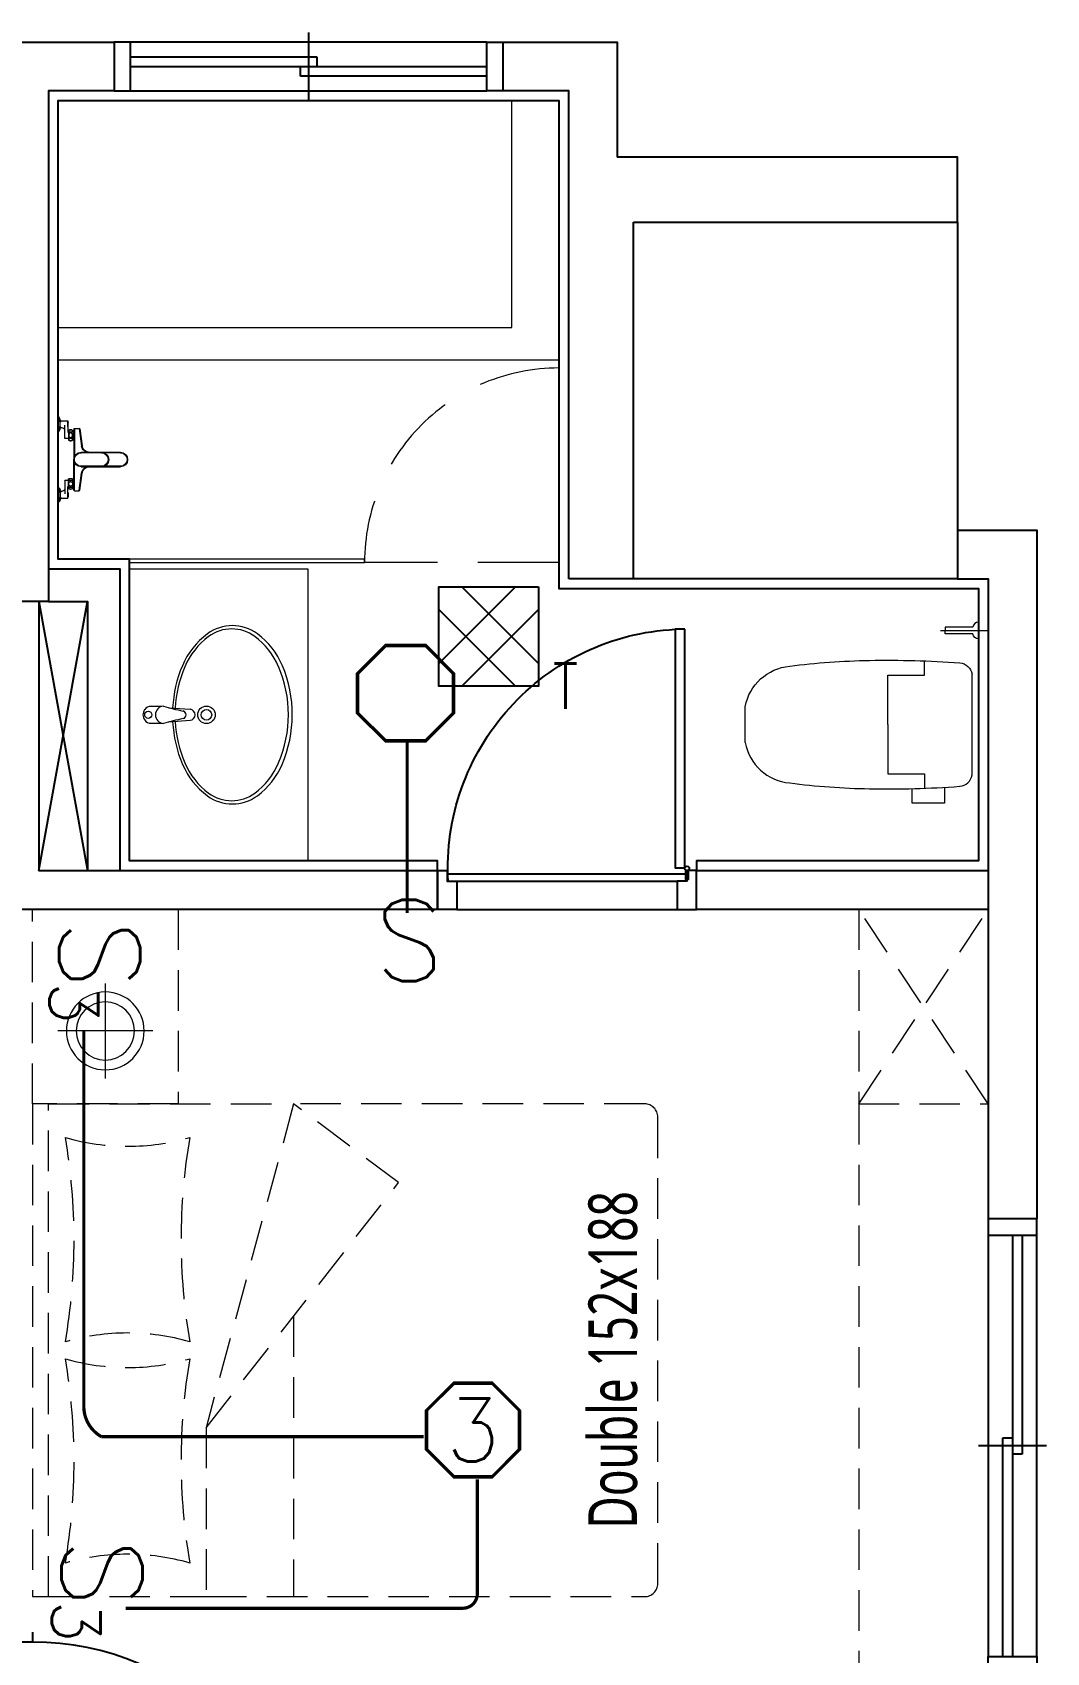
# Model space of a CAD drawing. Extents: x 489590 to 931630, y 16852 to 52972.
# Drawn here: x 500412.9 to 500725.9, y 52032 to 52531.8 of the extents above; entities that cross this region are included whole.
import ezdxf
from ezdxf.enums import TextEntityAlignment as Align

# ---------------------------------------------------------------- set-up
doc = ezdxf.new("R2010")
doc.units = 0
doc.header["$LTSCALE"] = 50
doc.linetypes.add('1', pattern=[0.375, 0.25, -0.125])
doc.linetypes.add('11', pattern=[0.15, 0.1, -0.05])
doc.layers.add('AM_9', color=253, linetype='Continuous', lineweight=0)
for name, color, linetype in [('COL', 1, 'Continuous'), ('DOOR', 5, 'Continuous'), ('E', 7, 'Continuous'), ('E1', 7, 'Continuous'), ('FINISH', 6, 'Continuous'), ('I-FLOR-PAVING', 251, 'Continuous'), ('L', 123, 'Continuous'), ('L-L', 7, 'Continuous'), ('OPEN', 5, 'Continuous'), ('P_管道', 30, 'Continuous'), ('TOIL', 5, 'Continuous'), ('WALL', 2, 'Continuous'), ('WALL2', 3, 'Continuous'), ('WALL5', 4, 'Continuous')]:
    doc.layers.add(name, color=color, linetype=linetype)
doc.layers.add('傢俱', color=7, linetype='Continuous', lineweight=5, true_color=0xb2b3b3)
doc.styles.add('SIMPLEX', font='SIMPLEX.shx', dxfattribs={"width": 0.7})
doc.styles.get("Standard").update_dxf_attribs({"font": 'txt.shx', "bigfont": 'chineset.shx'})
doc.styles.add('微軟正黑體', font='MSJH_0.TTF')

# ---------------------------------------------------------------- blocks, each defined once
blk = doc.blocks.new('A$C44145FE4')
at = {"layer": '傢俱', "color": 9, "linetype": '1', "true_color": 0xc7c8ca}
for p, q in [((5, 76), (0, 76)), ((0, 76), (0, -76)), ((5, 76), (79.87, 76)), ((5, -76), (5, 76)), ((80.6, 76), (53.6, -23.9)), ((113, 51.7), (80.6, 76)), ((188.95, 76), (80.6, 76)), ((193, -71.95), (193, 71.95)), ((53.6, -23.9), (113, 51.7)), ((80.6, 10.46), (80.6, -76)), ((53.6, -23.9), (53.6, -76)), ((0, -76), (5, -76)), ((5, -76), (53.6, -76)), ((53.6, -76), (188.95, -76))]:
    blk.add_line(p, q, dxfattribs=at)
for centre, radius, start, end in [((188.95, 71.95), 4.05, 0, 90), ((29.37, 132.54), 69.62, 253.9905, 286.0095), ((-172.23, 34.12), 185.1, 350.2018, 9.7982), ((230.97, 34.12), 185.1, 170.2018, 189.7982), ((29.37, -64.29), 69.62, 73.9905, 106.0095), ((29.37, 64.29), 69.62, 253.9905, 286.0095), ((-172.23, -34.12), 185.1, 350.2018, 9.7982), ((230.97, -34.12), 185.1, 170.2018, 189.7982), ((29.37, -132.54), 69.62, 73.9905, 106.0095), ((188.95, -71.95), 4.05, 270, 360)]:
    blk.add_arc(centre, radius, start, end, dxfattribs=at)
at = {"layer": '傢俱', "style": '微軟正黑體', "width": 0.7}
blk.add_text('Double 152x188', height=15, rotation=90, dxfattribs=at).set_placement((179.1, -55), align=Align.MIDDLE_LEFT)
blk = doc.blocks.new('A$C2DCC066E')
at = {"layer": '傢俱'}
for p, q in [((14.66, 29.31), (14.66, 14.66)), ((0, 14.66), (14.66, 14.66)), ((14.66, 14.66), (14.66, 0)), ((14.66, 14.66), (29.31, 14.66))]:
    blk.add_line(p, q, dxfattribs=at)
for radius in [12, 8.99]:
    blk.add_circle((14.66, 14.66), radius, dxfattribs=at)
blk = doc.blocks.new('A$C4F092ED8')
at = {"layer": '傢俱', "color": 9, "linetype": '1', "true_color": 0xc7c8ca}
for p, q in [((1044.5, 563), (1084.5, 623)), ((1084.5, 563), (1044.5, 623)), ((1044.5, 563), (1044.5, 370))]:
    blk.add_line(p, q, dxfattribs=at)
for points in [[(789.5, 623), (834.5, 623), (834.5, 563), (789.5, 563)], [(1084.5, 563), (1084.5, 623), (1044.5, 623), (1044.5, 563)]]:
    blk.add_lwpolyline(points, close=True, dxfattribs=at)
at = {"layer": '傢俱', "color": 9, "linetype": '1', "true_color": 0xc7c8ca, "xscale": -1}
blk.add_blockref('A$C2DCC066E', (826.66, 570.85), dxfattribs=at)
at = {"layer": '傢俱', "color": 9, "linetype": '1', "true_color": 0xc7c8ca}
blk.add_blockref('A$C44145FE4', (789.5, 487), dxfattribs=at)
blk = doc.blocks.new('$PDS00100RS06Y008C00008C10')
at = {"color": 0, "linetype": 'Continuous'}
for p, q in [((42, 89), (39, 89)), ((39, 89), (39, 5)), ((42, 5), (42, 89)), ((-45, 5), (-42, 5)), ((-42, 5), (-42, -5)), ((39, 5), (42, 5)), ((45, 5), (42, 5)), ((42, 5), (42, -5)), ((-42, -5), (-45, -5)), ((42, -5), (45, -5))]:
    blk.add_line(p, q, dxfattribs=at)
blk.add_arc((42, 5), 84, 90, 180, dxfattribs=at)
blk = doc.blocks.new('A$C3F5447A1')
at = {"layer": 'TOIL', "color": 9, "lineweight": 5, "true_color": 0xc7c8ca}
for p, q in [((117.87, 44.14), (118.37, 50.64)), ((122.26, 44.14), (121.76, 50.64)), ((117.46, 41.91), (117.46, 38.58)), ((122.66, 38.58), (122.66, 41.91))]:
    blk.add_line(p, q, dxfattribs=at)
blk.add_lwpolyline([(165.07, 32.01), (75.06, 32.01), (75.06, 87.01), (165.07, 87.01)], close=True, dxfattribs=at)
for centre, radius in [((120.06, 55.71), 2.7), ((120.06, 55.71), 1.63), ((120.06, 37.75), 1.1)]:
    blk.add_circle(centre, radius, dxfattribs=at)
for centre, radius, start, end in [((120.06, 43.21), 39, 66.9176, 112.8599), ((120.06, 43.01), 38, 67.0396, 113.0752), ((114.02, 57.48), 23.5, 112.7936, 143.6201), ((114.02, 57.28), 22.5, 112.9604, 143.6197), ((126.11, 57.28), 22.5, 36.3803, 67.0396), ((126.11, 57.48), 23.5, 36.4435, 66.8372), ((105.56, 63.71), 13, 143.6202, 216.3798), ((105.56, 63.51), 12, 143.6197, 216.3803), ((134.56, 63.51), 12, 323.6197, 36.3803), ((134.57, 63.71), 13, 323.6199, 36.4951), ((114.02, 69.94), 23.5, 216.3801, 247.2064), ((114.02, 69.74), 22.5, 216.3803, 247.0396), ((126.11, 69.74), 22.5, 292.9604, 323.6197), ((126.11, 69.94), 23.5, 293.1628, 323.6199), ((120.06, 50.51), 1.7, 4.4373, 175.5627), ((120.06, 84.21), 39, 247.1401, 266.8443), ((120.06, 84.01), 38, 247.0396, 266.8436), ((60, 60), 60, 342.9592, 348.9498), ((120.06, 48.27), 1.2, 11.0502, 168.9498), ((180.13, 60), 60, 191.0502, 197.0409), ((120.06, 84.01), 38, 273.1564, 292.9604), ((120.06, 84.21), 39, 273.1556, 293.0824), ((120.06, 42.68), 2.71, 185.6653, 354.3326), ((119.86, 38.61), 2.4, 180.7589, 234.7016), ((120.07, 38.86), 2.73, 234.1615, 305.5392), ((120.27, 38.61), 2.4, 305.2984, 359.2411)]:
    blk.add_arc(centre, radius, start, end, dxfattribs=at)
blk = doc.blocks.new('A$C4EFA0F76')
at = {"layer": 'TOIL', "color": 9, "lineweight": 5, "true_color": 0xc7c8ca}
for p, q in [((0, 19.3), (0, -29.4)), ((2, 19.11), (2, -11.98)), ((72, 9.08), (72, -1.95)), ((11.7, -25.44), (-2.74, -25.44))]:
    blk.add_line(p, q, dxfattribs=at)
for points in [[(10.51, 22.9), (10.51, 27.81), (20.5, 27.81), (20.5, 23.31)], [(27.98, 3.56), (27.98, 18.78), (16.71, 18.78), (16.71, 23.2)], [(27.98, 3.56), (27.98, -11.65), (16.71, -11.65), (16.71, -16.07)]]:
    blk.add_lwpolyline(points, dxfattribs=at)
for points in [[(72, 9.08, 0.3374), (58.28, 21.58, 0.027493), (33.67, 23.36, 0.022437), (5.79, 22.6, 0.348898), (2, 19.11)], [(72, -1.95, -0.3374), (58.28, -14.45, -0.027493), (33.67, -16.24, -0.022437), (5.79, -15.47, -0.348898), (2, -11.98)], [(0, -22.85, -0.370325), (1.75, -24.39), (10.31, -24.39), (10.31, -25.44)], [(0, -28.02, 0.370325), (1.75, -26.48), (10.31, -26.48), (10.31, -25.44)]]:
    blk.add_lwpolyline(points, format="xyb", dxfattribs=at)
blk = doc.blocks.new('A$C0A852886')
at = {"color": 9, "true_color": 0xc7c8ca}
for points in [[(74.77, 151.09), (74.77, 148.09), (78.07, 148.09), (78.07, 145.09), (86.77, 145.09), (86.77, 151.09)], [(0.39, 74.77), (0.39, 77.77), (73.98, 77.77), (73.98, 74.77)], [(74.77, 71.09), (74.77, 74.09), (78.07, 74.09), (78.07, 77.09), (86.77, 77.09), (86.77, 71.09)]]:
    blk.add_lwpolyline(points, close=True, dxfattribs=at)
blk.add_lwpolyline([(77.56, 74.2), (77.56, 74.48), (74.64, 74.48, 3.143413), (74.64, 73.7), (77.56, 73.7), (77.56, 73.98), (74.76, 73.98, 0.08392), (74.76, 74.2), (77.56, 74.2)], format="xyb", dxfattribs=at)
at = {"layer": 'I-FLOR-PAVING', "color": 9, "true_color": 0xc7c8ca}
for p, q in [((75.77, 148.09), (75.77, 74.09)), ((78.07, 145.09), (78.07, 77.09)), ((86.77, 145.09), (86.77, 77.09))]:
    blk.add_line(p, q, dxfattribs=at)
blk.add_arc((74.09, 74.09), 73.79, 86.9121, 177.1453, dxfattribs=at)
blk = doc.blocks.new('A$C34866B9E')
at = {"color": 9, "true_color": 0xc7c8ca}
for p, q in [((0, 9), (0, 5.9)), ((0, 9), (64, 9)), ((43.8, 0), (42.3, 0)), ((64, 9), (64, 5.9))]:
    blk.add_line(p, q, dxfattribs=at)
for centre, radius, start, end in [((1.5, 5.9), 1.5, 180, 245.2613), ((21.8, 50), 50, 245.2613, 268.1216), ((42.2, 50), 50, 271.8784, 294.7387), ((62.5, 5.9), 1.5, 294.7387, 0)]:
    blk.add_arc(centre, radius, start, end, dxfattribs=at)
at = {"layer": 'AM_9', "color": 9, "true_color": 0xc7c8ca}
blk.add_line((20.2, 0), (42.3, 0), dxfattribs=at)
blk = doc.blocks.new('A$C465A4D64')
at = {"layer": 'TOIL', "color": 9, "linetype": 'ByBlock', "lineweight": 5, "true_color": 0xc7c8ca}
for p, q in [((-12.95, 0), (12.95, 0)), ((-11.9, -0.61), (-11.9, -2.88)), ((-9.94, -0.57), (-11.86, -0.57)), ((-11.86, -2.92), (-8.34, -2.92)), ((-10.06, -0.57), (-11.74, -0.57)), ((-10.2, -2.92), (-11.6, -2.92)), ((-11.6, -2.92), (-11.6, -2.92)), ((-10.28, -3), (-11.52, -3)), ((-11.42, -3.02), (-11.42, -3)), ((-10.98, -3.08), (-11.36, -3.08)), ((-10.98, -3), (-10.98, -3.08)), ((-10.82, -3), (-10.82, -3.08)), ((-10.44, -3.08), (-10.82, -3.08)), ((-6.54, -1.96), (-10.63, -1.96)), ((-10.38, -3.02), (-10.38, -3)), ((-10.2, -2.92), (-10.2, -2.92)), ((-9.62, -4.96), (-0.83, -4.96)), ((-9.62, -4.96), (-9.62, -6.46)), ((-9.46, -4.8), (0, -4.8)), ((-9, -3.16), (-6, -3.16)), ((-9, -4.46), (-7.5, -4.46)), ((-9, -4.46), (-6, -4.46)), ((-8.54, -3.16), (-8.54, -2.92)), ((-8.53, -4.63), (-7.5, -4.63)), ((-8.53, -4.63), (-8.53, -4.8)), ((-6.47, -4.8), (-8.53, -4.8)), ((-8.4, -4.46), (-8.4, -4.63)), ((-8.4, -4.8), (-6.6, -4.8)), ((-8.4, -4.8), (-6.6, -4.8)), ((-6, -4.46), (-7.5, -4.46)), ((-6.47, -4.63), (-7.5, -4.63)), ((-6.6, -4.46), (-6.6, -4.63)), ((-6.47, -4.63), (-6.47, -4.8)), ((-6.46, -3.16), (-6.46, -2.04)), ((9.47, -4.8), (0, -4.8)), ((9.62, -4.96), (0.83, -4.96)), ((9, -3.16), (6, -3.16)), ((6, -4.46), (7.5, -4.46)), ((9, -4.46), (6, -4.46)), ((6.2, -3.16), (8.8, -3.16)), ((6.46, -3.16), (6.46, -2.04)), ((6.47, -4.63), (6.47, -4.8)), ((6.47, -4.63), (7.5, -4.63)), ((6.47, -4.8), (8.53, -4.8)), ((6.54, -1.96), (10.63, -1.96)), ((6.6, -4.46), (6.6, -4.63)), ((8.4, -4.8), (6.6, -4.8)), ((9, -4.46), (7.5, -4.46)), ((8.53, -4.63), (7.5, -4.63)), ((11.86, -2.92), (8.34, -2.92)), ((8.4, -4.46), (8.4, -4.63)), ((8.53, -4.63), (8.53, -4.8)), ((8.54, -3.16), (8.54, -2.92)), ((9.62, -4.96), (9.62, -6.46)), ((9.94, -0.57), (11.86, -0.57)), ((10.06, -0.57), (11.74, -0.57)), ((10.2, -2.92), (11.6, -2.92)), ((10.2, -2.92), (10.2, -2.92)), ((10.28, -3), (11.52, -3)), ((10.38, -3.02), (10.38, -3)), ((10.44, -3.08), (10.82, -3.08)), ((10.82, -3), (10.82, -3.08)), ((10.98, -3), (10.98, -3.08)), ((10.98, -3.08), (11.36, -3.08)), ((11.42, -3.02), (11.42, -3)), ((11.6, -2.92), (11.6, -2.92)), ((11.9, -0.61), (11.9, -2.88)), ((-9.6, -6.44), (-4.17, -7.2)), ((-9.48, -6.6), (-4.18, -7.34)), ((-4.19, -7.36), (-4.19, -7.2)), ((-2.25, -7.05), (-2.25, -15.55)), ((-2.09, -7.05), (-2.25, -7.05)), ((-2.09, -13.3), (-2.09, -7.05)), ((2.09, -13.3), (2.09, -7.05)), ((2.09, -7.05), (2.25, -7.05)), ((2.25, -7.05), (2.25, -15.55)), ((9.6, -6.44), (4.17, -7.2)), ((9.48, -6.6), (4.18, -7.34)), ((4.19, -7.36), (4.19, -7.2)), ((-2.09, -19.15), (-2.09, -14.13)), ((2.09, -19.15), (2.09, -14.13)), ((-2.09, -19.15), (-2.25, -19.15)), ((2.09, -19.15), (2.25, -19.15))]:
    blk.add_line(p, q, dxfattribs=at)
for points in [[(-2.25, -7.05), (-2.25, -19.15)], [(2.25, -7.05), (2.25, -19.15)]]:
    blk.add_lwpolyline(points, dxfattribs=at)
for centre, radius, start, end in [((-11.86, -0.61), 0.04, 90, 180), ((-11.86, -2.88), 0.04, 180, 270), ((-11.52, -2.92), 0.08, 180, 270), ((-11.36, -3.02), 0.056, 180, 270), ((-10.44, -3.02), 0.056, 270, 0), ((-10.28, -2.92), 0.08, 270, 0), ((-9.94, -0.61), 0.04, 3.8565, 90), ((-6.7, -0.4), 3.2, 183.7671, 209.1252), ((-9.46, -4.96), 0.16, 90, 180), ((-8.04, -3.81), 1.16, 145.7945, 214.2055), ((-6.54, -2.04), 0.08, 0, 90), ((-6.96, -3.81), 1.16, 325.7945, 34.2055), ((0, -7.05), 2.25, 90, 180), ((0, -7.05), 2.09, 90, 180), ((0, -7.05), 2.25, 0, 90), ((0, -7.05), 2.09, 0, 90), ((6.96, -3.81), 1.16, 145.7945, 214.2055), ((6.54, -2.04), 0.08, 90, 180), ((8.04, -3.81), 1.16, 325.7945, 34.2055), ((9.47, -4.96), 0.16, 0, 90), ((6.7, -0.4), 3.2, 330.8748, 356.2329), ((9.94, -0.61), 0.04, 90, 176.1435), ((10.28, -2.92), 0.08, 180, 270), ((10.44, -3.02), 0.056, 180, 270), ((11.36, -3.02), 0.056, 270, 0), ((11.52, -2.92), 0.08, 270, 0), ((11.86, -0.61), 0.04, 0, 90), ((11.86, -2.88), 0.04, 270, 0), ((-9.44, -6.42), 0.19, 193.733, 256.587), ((-4.5, -9.59), 2.27, 7.4199, 82.0158), ((-4.5, -9.59), 2.41, 20.9953, 82.0158), ((4.5, -9.59), 2.41, 97.9842, 159.0047), ((4.5, -9.59), 2.27, 97.9842, 172.5801), ((9.44, -6.42), 0.19, 283.413, 346.267), ((0, -13.3), 2.25, 180, 270), ((0, -13.3), 2.09, 180, 270), ((0, -13.3), 2.25, 270, 0), ((0, -13.3), 2.09, 270, 0), ((0, -19.15), 2.25, 180, 270), ((0, -19.15), 2.09, 180, 270), ((0, -19.15), 2.25, 270, 0), ((0, -19.15), 2.09, 270, 0)]:
    blk.add_arc(centre, radius, start, end, dxfattribs=at)
for points in [[(-8.84, -3.24), (-8.86, -3.24), (-8.87, -3.24), (-8.9, -3.25), (-8.92, -3.25), (-8.95, -3.26), (-8.96, -3.27), (-8.99, -3.29), (-9, -3.3), (-9.03, -3.32), (-9.04, -3.34), (-9.06, -3.36), (-9.07, -3.37), (-9.09, -3.41), (-9.1, -3.43), (-9.13, -3.48), (-9.14, -3.5), (-9.15, -3.55), (-9.16, -3.57), (-9.17, -3.62), (-9.18, -3.65), (-9.18, -3.69), (-9.19, -3.72), (-9.19, -3.76), (-9.19, -3.79), (-9.19, -3.83), (-9.19, -3.86), (-9.19, -3.9), (-9.18, -3.93), (-9.18, -3.97), (-9.17, -4), (-9.16, -4.05), (-9.15, -4.07), (-9.14, -4.12), (-9.13, -4.14), (-9.1, -4.19), (-9.09, -4.21), (-9.07, -4.25), (-9.06, -4.26), (-9.04, -4.28), (-9.03, -4.3), (-9, -4.32), (-8.99, -4.33), (-8.96, -4.35), (-8.95, -4.35), (-8.92, -4.37), (-8.9, -4.37), (-8.87, -4.38), (-8.86, -4.38), (-8.83, -4.38), (-8.81, -4.38), (-8.78, -4.37), (-8.77, -4.37), (-8.74, -4.35), (-8.72, -4.35), (-8.7, -4.33), (-8.68, -4.32), (-8.66, -4.3), (-8.65, -4.28), (-8.63, -4.26), (-8.62, -4.25), (-8.59, -4.21), (-8.58, -4.19), (-8.56, -4.14), (-8.55, -4.12), (-8.53, -4.07), (-8.52, -4.05), (-8.51, -4), (-8.51, -3.97), (-8.5, -3.93), (-8.5, -3.9), (-8.49, -3.86), (-8.49, -3.83), (-8.49, -3.79), (-8.49, -3.76), (-8.5, -3.72), (-8.5, -3.69), (-8.51, -3.65), (-8.51, -3.62), (-8.52, -3.57), (-8.53, -3.55), (-8.55, -3.5), (-8.56, -3.48), (-8.58, -3.43), (-8.59, -3.41), (-8.62, -3.37), (-8.63, -3.36), (-8.65, -3.34), (-8.66, -3.32), (-8.68, -3.3), (-8.7, -3.29), (-8.72, -3.27), (-8.74, -3.26), (-8.77, -3.25), (-8.78, -3.25), (-8.81, -3.24), (-8.83, -3.24), (-8.84, -3.24)], [(-7.5, -3.24), (-7.53, -3.24), (-7.56, -3.24), (-7.62, -3.25), (-7.65, -3.25), (-7.71, -3.26), (-7.74, -3.27), (-7.79, -3.29), (-7.82, -3.3), (-7.87, -3.32), (-7.89, -3.34), (-7.93, -3.36), (-7.95, -3.37), (-8, -3.41), (-8.02, -3.43), (-8.07, -3.48), (-8.09, -3.5), (-8.12, -3.55), (-8.14, -3.57), (-8.16, -3.62), (-8.17, -3.65), (-8.18, -3.69), (-8.19, -3.72), (-8.2, -3.76), (-8.2, -3.79), (-8.2, -3.83), (-8.2, -3.86), (-8.19, -3.9), (-8.18, -3.93), (-8.17, -3.97), (-8.16, -4), (-8.14, -4.05), (-8.12, -4.07), (-8.09, -4.12), (-8.07, -4.14), (-8.02, -4.19), (-8, -4.21), (-7.95, -4.25), (-7.93, -4.26), (-7.89, -4.28), (-7.87, -4.3), (-7.82, -4.32), (-7.79, -4.33), (-7.74, -4.35), (-7.71, -4.35), (-7.65, -4.37), (-7.62, -4.37), (-7.56, -4.38), (-7.53, -4.38), (-7.47, -4.38), (-7.44, -4.38), (-7.38, -4.37), (-7.35, -4.37), (-7.29, -4.35), (-7.26, -4.35), (-7.21, -4.33), (-7.18, -4.32), (-7.13, -4.3), (-7.11, -4.28), (-7.07, -4.26), (-7.05, -4.25), (-7, -4.21), (-6.98, -4.19), (-6.93, -4.14), (-6.91, -4.12), (-6.88, -4.07), (-6.86, -4.05), (-6.84, -4), (-6.83, -3.97), (-6.82, -3.93), (-6.81, -3.9), (-6.8, -3.86), (-6.8, -3.83), (-6.8, -3.79), (-6.8, -3.76), (-6.81, -3.72), (-6.82, -3.69), (-6.83, -3.65), (-6.84, -3.62), (-6.86, -3.57), (-6.88, -3.55), (-6.91, -3.5), (-6.93, -3.48), (-6.98, -3.43), (-7, -3.41), (-7.05, -3.37), (-7.07, -3.36), (-7.11, -3.34), (-7.13, -3.32), (-7.18, -3.3), (-7.21, -3.29), (-7.26, -3.27), (-7.29, -3.26), (-7.35, -3.25), (-7.38, -3.25), (-7.44, -3.24), (-7.47, -3.24), (-7.5, -3.24)], [(-6.16, -3.24), (-6.17, -3.24), (-6.19, -3.24), (-6.22, -3.25), (-6.23, -3.25), (-6.26, -3.26), (-6.28, -3.27), (-6.3, -3.29), (-6.32, -3.3), (-6.34, -3.32), (-6.35, -3.34), (-6.37, -3.36), (-6.38, -3.37), (-6.41, -3.41), (-6.42, -3.43), (-6.44, -3.48), (-6.45, -3.5), (-6.47, -3.55), (-6.48, -3.57), (-6.49, -3.62), (-6.49, -3.65), (-6.5, -3.69), (-6.5, -3.72), (-6.51, -3.76), (-6.51, -3.79), (-6.51, -3.83), (-6.51, -3.86), (-6.5, -3.9), (-6.5, -3.93), (-6.49, -3.97), (-6.49, -4), (-6.48, -4.05), (-6.47, -4.07), (-6.45, -4.12), (-6.44, -4.14), (-6.42, -4.19), (-6.41, -4.21), (-6.38, -4.25), (-6.37, -4.26), (-6.35, -4.28), (-6.34, -4.3), (-6.32, -4.32), (-6.3, -4.33), (-6.28, -4.35), (-6.26, -4.35), (-6.23, -4.37), (-6.22, -4.37), (-6.19, -4.38), (-6.17, -4.38), (-6.14, -4.38), (-6.13, -4.38), (-6.1, -4.37), (-6.08, -4.37), (-6.05, -4.35), (-6.04, -4.35), (-6.01, -4.33), (-6, -4.32), (-5.97, -4.3), (-5.96, -4.28), (-5.94, -4.26), (-5.93, -4.25), (-5.91, -4.21), (-5.9, -4.19), (-5.87, -4.14), (-5.86, -4.12), (-5.85, -4.07), (-5.84, -4.05), (-5.83, -4), (-5.82, -3.97), (-5.82, -3.93), (-5.81, -3.9), (-5.81, -3.86), (-5.81, -3.83), (-5.81, -3.79), (-5.81, -3.76), (-5.81, -3.72), (-5.82, -3.69), (-5.82, -3.65), (-5.83, -3.62), (-5.84, -3.57), (-5.85, -3.55), (-5.86, -3.5), (-5.87, -3.48), (-5.9, -3.43), (-5.91, -3.41), (-5.93, -3.37), (-5.94, -3.36), (-5.96, -3.34), (-5.97, -3.32), (-6, -3.3), (-6.01, -3.29), (-6.04, -3.27), (-6.05, -3.26), (-6.08, -3.25), (-6.1, -3.25), (-6.13, -3.24), (-6.14, -3.24), (-6.16, -3.24)], [(6.16, -3.24), (6.17, -3.24), (6.19, -3.24), (6.22, -3.25), (6.23, -3.25), (6.26, -3.26), (6.28, -3.27), (6.3, -3.29), (6.32, -3.3), (6.34, -3.32), (6.35, -3.34), (6.37, -3.36), (6.38, -3.37), (6.41, -3.41), (6.42, -3.43), (6.44, -3.48), (6.45, -3.5), (6.47, -3.55), (6.48, -3.57), (6.49, -3.62), (6.49, -3.65), (6.5, -3.69), (6.5, -3.72), (6.51, -3.76), (6.51, -3.79), (6.51, -3.83), (6.51, -3.86), (6.5, -3.9), (6.5, -3.93), (6.49, -3.97), (6.49, -4), (6.48, -4.05), (6.47, -4.07), (6.45, -4.12), (6.44, -4.14), (6.42, -4.19), (6.41, -4.21), (6.38, -4.25), (6.37, -4.26), (6.35, -4.28), (6.34, -4.3), (6.32, -4.32), (6.3, -4.33), (6.28, -4.35), (6.26, -4.35), (6.23, -4.37), (6.22, -4.37), (6.19, -4.38), (6.17, -4.38), (6.14, -4.38), (6.13, -4.38), (6.1, -4.37), (6.08, -4.37), (6.05, -4.35), (6.04, -4.35), (6.01, -4.33), (6, -4.32), (5.97, -4.3), (5.96, -4.28), (5.94, -4.26), (5.93, -4.25), (5.91, -4.21), (5.9, -4.19), (5.87, -4.14), (5.86, -4.12), (5.85, -4.07), (5.84, -4.05), (5.83, -4), (5.82, -3.97), (5.82, -3.93), (5.81, -3.9), (5.81, -3.86), (5.81, -3.83), (5.81, -3.79), (5.81, -3.76), (5.81, -3.72), (5.82, -3.69), (5.82, -3.65), (5.83, -3.62), (5.84, -3.57), (5.85, -3.55), (5.86, -3.5), (5.87, -3.48), (5.9, -3.43), (5.91, -3.41), (5.93, -3.37), (5.94, -3.36), (5.96, -3.34), (5.97, -3.32), (6, -3.3), (6.01, -3.29), (6.04, -3.27), (6.05, -3.26), (6.08, -3.25), (6.1, -3.25), (6.13, -3.24), (6.14, -3.24), (6.16, -3.24)], [(7.5, -3.24), (7.53, -3.24), (7.56, -3.24), (7.62, -3.25), (7.65, -3.25), (7.71, -3.26), (7.74, -3.27), (7.79, -3.29), (7.82, -3.3), (7.87, -3.32), (7.89, -3.34), (7.93, -3.36), (7.95, -3.37), (8, -3.41), (8.02, -3.43), (8.07, -3.48), (8.09, -3.5), (8.12, -3.55), (8.14, -3.57), (8.16, -3.62), (8.17, -3.65), (8.18, -3.69), (8.19, -3.72), (8.2, -3.76), (8.2, -3.79), (8.2, -3.83), (8.2, -3.86), (8.19, -3.9), (8.18, -3.93), (8.17, -3.97), (8.16, -4), (8.14, -4.05), (8.12, -4.07), (8.09, -4.12), (8.07, -4.14), (8.02, -4.19), (8, -4.21), (7.95, -4.25), (7.93, -4.26), (7.89, -4.28), (7.87, -4.3), (7.82, -4.32), (7.79, -4.33), (7.74, -4.35), (7.71, -4.35), (7.65, -4.37), (7.62, -4.37), (7.56, -4.38), (7.53, -4.38), (7.47, -4.38), (7.44, -4.38), (7.38, -4.37), (7.35, -4.37), (7.29, -4.35), (7.26, -4.35), (7.21, -4.33), (7.18, -4.32), (7.13, -4.3), (7.11, -4.28), (7.07, -4.26), (7.05, -4.25), (7, -4.21), (6.98, -4.19), (6.93, -4.14), (6.91, -4.12), (6.88, -4.07), (6.86, -4.05), (6.84, -4), (6.83, -3.97), (6.82, -3.93), (6.81, -3.9), (6.8, -3.86), (6.8, -3.83), (6.8, -3.79), (6.8, -3.76), (6.81, -3.72), (6.82, -3.69), (6.83, -3.65), (6.84, -3.62), (6.86, -3.57), (6.88, -3.55), (6.91, -3.5), (6.93, -3.48), (6.98, -3.43), (7, -3.41), (7.05, -3.37), (7.07, -3.36), (7.11, -3.34), (7.13, -3.32), (7.18, -3.3), (7.21, -3.29), (7.26, -3.27), (7.29, -3.26), (7.35, -3.25), (7.38, -3.25), (7.44, -3.24), (7.47, -3.24), (7.5, -3.24)], [(8.84, -3.24), (8.86, -3.24), (8.87, -3.24), (8.9, -3.25), (8.92, -3.25), (8.95, -3.26), (8.96, -3.27), (8.99, -3.29), (9, -3.3), (9.03, -3.32), (9.04, -3.34), (9.06, -3.36), (9.07, -3.37), (9.09, -3.41), (9.1, -3.43), (9.13, -3.48), (9.14, -3.5), (9.15, -3.55), (9.16, -3.57), (9.17, -3.62), (9.18, -3.65), (9.18, -3.69), (9.19, -3.72), (9.19, -3.76), (9.19, -3.79), (9.19, -3.83), (9.19, -3.86), (9.19, -3.9), (9.18, -3.93), (9.18, -3.97), (9.17, -4), (9.16, -4.05), (9.15, -4.07), (9.14, -4.12), (9.13, -4.14), (9.1, -4.19), (9.09, -4.21), (9.07, -4.25), (9.06, -4.26), (9.04, -4.28), (9.03, -4.3), (9, -4.32), (8.99, -4.33), (8.96, -4.35), (8.95, -4.35), (8.92, -4.37), (8.9, -4.37), (8.87, -4.38), (8.86, -4.38), (8.83, -4.38), (8.81, -4.38), (8.78, -4.37), (8.77, -4.37), (8.74, -4.35), (8.72, -4.35), (8.7, -4.33), (8.68, -4.32), (8.66, -4.3), (8.65, -4.28), (8.63, -4.26), (8.62, -4.25), (8.59, -4.21), (8.58, -4.19), (8.56, -4.14), (8.55, -4.12), (8.53, -4.07), (8.52, -4.05), (8.51, -4), (8.51, -3.97), (8.5, -3.93), (8.5, -3.9), (8.49, -3.86), (8.49, -3.83), (8.49, -3.79), (8.49, -3.76), (8.5, -3.72), (8.5, -3.69), (8.51, -3.65), (8.51, -3.62), (8.52, -3.57), (8.53, -3.55), (8.55, -3.5), (8.56, -3.48), (8.58, -3.43), (8.59, -3.41), (8.62, -3.37), (8.63, -3.36), (8.65, -3.34), (8.66, -3.32), (8.68, -3.3), (8.7, -3.29), (8.72, -3.27), (8.74, -3.26), (8.77, -3.25), (8.78, -3.25), (8.81, -3.24), (8.83, -3.24), (8.84, -3.24)]]:
    blk.add_open_spline(points, degree=3, knots=[0, 0, 0, 0, 0.844515, 0.844515, 1.689029, 1.689029, 2.533544, 2.533544, 3.378059, 3.378059, 4.052867, 4.052867, 4.727674, 4.727674, 5.669803, 5.669803, 6.611932, 6.611932, 7.348167, 7.348167, 8.084401, 8.084401, 8.749372, 8.749372, 9.414342, 9.414342, 10.079313, 10.079313, 10.744283, 10.744283, 11.480518, 11.480518, 12.216752, 12.216752, 13.158881, 13.158881, 14.10101, 14.10101, 14.775818, 14.775818, 15.450626, 15.450626, 16.29514, 16.29514, 17.139655, 17.139655, 17.98417, 17.98417, 18.828684, 18.828684, 19.673199, 19.673199, 20.517714, 20.517714, 21.362229, 21.362229, 22.206743, 22.206743, 22.881551, 22.881551, 23.556359, 23.556359, 24.498488, 24.498488, 25.440617, 25.440617, 26.176851, 26.176851, 26.913086, 26.913086, 27.578056, 27.578056, 28.243027, 28.243027, 28.907997, 28.907997, 29.572968, 29.572968, 30.309202, 30.309202, 31.045437, 31.045437, 31.987566, 31.987566, 32.929695, 32.929695, 33.604502, 33.604502, 34.27931, 34.27931, 35.123825, 35.123825, 35.96834, 35.96834, 36.812854, 36.812854, 37.657369, 37.657369, 37.657369, 37.657369], dxfattribs=at)
at = {"layer": 'TOIL', "color": 9, "linetype": 'ByBlock', "lineweight": 5, "true_color": 0xc7c8ca, "xscale": -0.06400000000003274, "yscale": 0.06400000000003274, "zscale": 0.06400000000003274}
blk.add_blockref('A$C34866B9E', (-8.85, -0.57), dxfattribs=at)
at = {"layer": 'TOIL', "color": 9, "linetype": 'ByBlock', "lineweight": 5, "true_color": 0xc7c8ca, "extrusion": (0, 0, -1), "xscale": -0.06400000000003274, "yscale": 0.06400000000003274, "zscale": -0.06400000000003274}
blk.add_blockref('A$C34866B9E', (-8.85, -0.57), dxfattribs=at)
blk = doc.blocks.new('$PWS002115O0ASW0DW00008C2')
at = {"color": 0, "linetype": 'Continuous'}
for p, q in [((0, -10.5), (0, 10.5)), ((-70, 7.5), (-65, 7.5)), ((-65, 7.5), (-65, -7.5)), ((65, 7.5), (-65, 7.5)), ((70, 7.5), (65, 7.5)), ((65, 7.5), (65, -7.5)), ((-65, 3), (2.5, 3)), ((65, 0), (-65, 0)), ((-2.5, -3), (-2.5, 0)), ((2.5, 3), (2.5, 0)), ((65, -3), (-2.5, -3)), ((-65, -7.5), (-70, -7.5)), ((-65, -7.5), (65, -7.5)), ((65, -7.5), (70, -7.5))]:
    blk.add_line(p, q, dxfattribs=at)
blk = doc.blocks.new('A$C1C7530F8')
at = {"layer": 'OPEN', "color": 9, "true_color": 0xc7c8ca}
for p, q in [((60, 21), (60, 0)), ((5, 18), (0, 18)), ((5, 3), (5, 18)), ((115, 18), (5, 18)), ((115, 3), (115, 18)), ((115, 18), (120, 18)), ((5, 13.5), (62.5, 13.5)), ((5, 10.5), (115, 10.5)), ((57.5, 7.5), (57.5, 10.5)), ((62.5, 13.5), (62.5, 10.5)), ((115, 7.5), (57.5, 7.5)), ((0, 3), (5, 3)), ((5, 3), (115, 3)), ((120, 3), (115, 3))]:
    blk.add_line(p, q, dxfattribs=at)
blk = doc.blocks.new('A$C05A63BC5')
at = {"layer": 'COL', "color": 9, "true_color": 0xc7c8ca}
blk.add_lwpolyline([(840, 1095), (940, 1095), (940, 985), (840, 985)], close=True, dxfattribs=at)
at = {"layer": 'FINISH', "color": 9, "true_color": 0xc7c8ca}
blk.add_lwpolyline([(779.5, 895), (779.5, 898), (684.5, 898), (684.51, 991), (662.5, 991), (662.5, 1132.5), (817, 1132.5), (817, 982), (946.5, 982), (946.5, 898), (859.5, 898), (859.5, 895)], dxfattribs=at)
at = {"layer": 'P_管道', "color": 9, "true_color": 0xc7c8ca}
for p, q in [((656.5, 895), (671.5, 978)), ((656.5, 978), (671.5, 895))]:
    blk.add_line(p, q, dxfattribs=at)
at = {"layer": 'TOIL', "color": 9, "lineweight": 5, "true_color": 0xc7c8ca}
blk.add_line((662.5, 1052.5), (817, 1052.5), dxfattribs=at)
for points in [[(662.5, 1132.5), (662.5, 1062.5), (802.5, 1062.5), (802.5, 1132.5)], [(757, 990), (757, 991), (684.5, 991), (684.5, 990)]]:
    blk.add_lwpolyline(points, close=True, dxfattribs=at)
at = {"layer": 'TOIL', "color": 9, "linetype": '11', "lineweight": 5, "ltscale": 5, "true_color": 0xc7c8ca}
blk.add_lwpolyline([(817, 1050), (817, 990), (757, 990, -0.414214)], format="xyb", close=True, dxfattribs=at)
at = {"layer": 'WALL', "color": 9, "true_color": 0xc7c8ca}
for p, q in [((840, 985), (820, 985)), ((964.5, 787.5), (949.5, 787.5))]:
    blk.add_line(p, q, dxfattribs=at)
for points in [[(644.5, 978), (610, 978), (610, 993), (644.5, 993), (644.5, 1150.5), (679.75, 1150.5), (679.75, 1135.5), (659.5, 1135.5), (659.5, 978), (644.5, 978)], [(820, 985), (820, 1135.5), (799.75, 1135.5), (799.75, 1150.5), (835, 1150.5), (835, 1115)], [(940, 1095), (940, 1115), (835, 1115)], [(940, 1000), (964.5, 1000), (964.5, 787.5)], [(940, 985), (949.5, 985), (949.5, 787.5)]]:
    blk.add_lwpolyline(points, dxfattribs=at)
at = {"layer": 'WALL2', "color": 9, "true_color": 0xc7c8ca}
for points in [[(659.5, 988), (681.5, 988), (681.5, 895)], [(659.5, 978), (671.5, 978), (671.5, 895)]]:
    blk.add_lwpolyline(points, dxfattribs=at)
at = {"layer": 'WALL5', "color": 9, "true_color": 0xc7c8ca}
for points in [[(656.5, 978), (656.5, 895), (779.5, 895), (779.5, 883), (644.5, 883), (644.5, 978)], [(949.5, 883), (859.5, 883), (859.5, 895), (949.5, 895)]]:
    blk.add_lwpolyline(points, dxfattribs=at)
at = {"layer": 'DOOR', "color": 9, "true_color": 0xc7c8ca, "xscale": -1, "rotation": 90}
blk.add_blockref('A$C0A852886', (930.59, 969.77), dxfattribs=at)
at = {"layer": 'OPEN', "color": 9, "true_color": 0xc7c8ca}
blk.add_blockref('A$C1C7530F8', (679.75, 1132.5), dxfattribs=at)
for name, p, rotation in [('$PWS002115O0ASW0DW00008C2', (957, 717.5), 89.99999999999999), ('$PDS00100RS06Y008C00008C10', (649.5, 615), 270)]:
    blk.add_blockref(name, p, dxfattribs=dict(at, rotation=rotation))
at = {"layer": 'TOIL', "color": 9, "true_color": 0xc7c8ca, "xscale": -1, "rotation": 90}
blk.add_blockref('A$C465A4D64', (662.5, 1021.75), dxfattribs=at)
at = {"layer": 'TOIL', "color": 9, "lineweight": 5, "true_color": 0xc7c8ca}
for name, p, rotation in [('A$C3F5447A1', (652.5, 1063.07), 270), ('A$C4EFA0F76', (946.5, 943.56), 180)]:
    blk.add_blockref(name, p, dxfattribs=dict(at, rotation=rotation))
blk = doc.blocks.new('E54')
at = {"layer": 'E'}
for p, q in [((8.29, 30.72), (-15.36, 7.07)), ((-8.29, 30.72), (15.36, 7.07)), ((-15.36, 23.65), (8.29, 0)), ((15.36, 23.65), (-8.29, 0))]:
    blk.add_line(p, q, dxfattribs=at)
at = {"layer": 'E1'}
blk.add_lwpolyline([(15.36, 30.72), (15.36, 0), (-15.36, 0), (-15.36, 30.72), (15.36, 30.72)], dxfattribs=at)
at = {"layer": 'E1', "style": 'SIMPLEX', "width": 0.8}
blk.add_text('T', height=14, dxfattribs=at).set_placement((19.86, -6.97))
blk = doc.blocks.new('A$C2A2C148D')
at = {"layer": 'E1'}
blk.add_blockref('E54', (15.36, 6.97, 0), dxfattribs=at)
blk = doc.blocks.new('A$C7CFE0CB1')
at = {"layer": 'E1', "xscale": -1}
blk.add_blockref('A$C2A2C148D', (42.69, 0), dxfattribs=at)
blk = doc.blocks.new('L1')
at = {"color": 0}
for points in [[(15, 6.21), (6.21, 15), (-6.21, 15), (-15, 6.21), (-15, -6.21), (-6.21, -15), (6.21, -15), (15, -6.21)], [(-6.01, -14.5), (6.01, -14.5), (14.5, -6.01), (14.5, 6.01), (6.01, 14.5), (-6.01, 14.5), (-14.5, 6.01), (-14.5, -6.01)]]:
    blk.add_lwpolyline(points, close=True, dxfattribs=at)
blk = doc.blocks.new('SW1')
at = {"color": 0}
blk.add_text('S', height=25, dxfattribs=at).set_placement((0, 0), align=Align.BOTTOM_CENTER)
blk = doc.blocks.new('SW3')
at = {"color": 0}
for s, height, p in [('S', 25, (0, 0)), ('3', 15, (15, 0))]:
    blk.add_text(s, height=height, dxfattribs=at).set_placement(p, align=Align.BOTTOM_CENTER)
blk = doc.blocks.new('L3')
at = {"color": 0}
for points in [[(15, 6.21), (6.21, 15), (-6.21, 15), (-15, 6.21), (-15, -6.21), (-6.21, -15), (6.21, -15), (15, -6.21)], [(-6.01, -14.5), (6.01, -14.5), (14.5, -6.01), (14.5, 6.01), (6.01, 14.5), (-6.01, 14.5), (-14.5, 6.01), (-14.5, -6.01)]]:
    blk.add_lwpolyline(points, close=True, dxfattribs=at)
blk.add_text('3', height=20, dxfattribs=at).set_placement((0, 0), align=Align.MIDDLE_CENTER)
blk = doc.blocks.new('A$C48EF221C')
at = {"layer": 'L-L', "lineweight": -3, "const_width": 1}
blk.add_lwpolyline([(612.66, 694.65), (612.66, 641.88)], dxfattribs=at)
for points in [[(512.86, 605.4), (512.86, 489.7, 0.268339), (518.27, 480.35), (617.79, 480.35)], [(525.75, 427.43), (629.85, 427.43, 0.403792), (634.3, 431.73), (634.3, 467.14)]]:
    blk.add_lwpolyline(points, format="xyb", dxfattribs=at)
at = {"layer": 'E1', "xscale": -1}
blk.add_blockref('A$C7CFE0CB1', (665.15, 704.84), dxfattribs=at)
at = {"layer": 'L', "xscale": -1, "rotation": 180}
blk.add_blockref('L1', (612.17, 709.65), dxfattribs=at)
at = {"layer": 'L'}
blk.add_blockref('SW1', (613.24, 613.4), dxfattribs=at)
at = {"layer": 'L', "rotation": 270}
for p in [(497.81, 629.08), (498.48, 438.33)]:
    blk.add_blockref('SW3', p, dxfattribs=at)
at = {"layer": 'L', "xscale": 0.9750000000000001, "yscale": 0.9750000000000001, "zscale": 0.9750000000000001}
blk.add_blockref('L3', (632.98, 482.41), dxfattribs=at)

msp = doc.modelspace()

# ---------------------------------------------------------------- block references
at = {"layer": 'L-L', "lineweight": -3}
for name, p in [('A$C05A63BC5', (499758.41, 51378.29, -120958.98)), ('A$C4F092ED8', (499623.41, 51638.29, -120958.98))]:
    msp.add_blockref(name, p, dxfattribs=at)
at = {"layer": 'L-L', "color": 1, "lineweight": -3}
msp.add_blockref('A$C48EF221C', (499915.91, 51618.29, -120958.98), dxfattribs=at)

doc.saveas('drawing.dxf')
